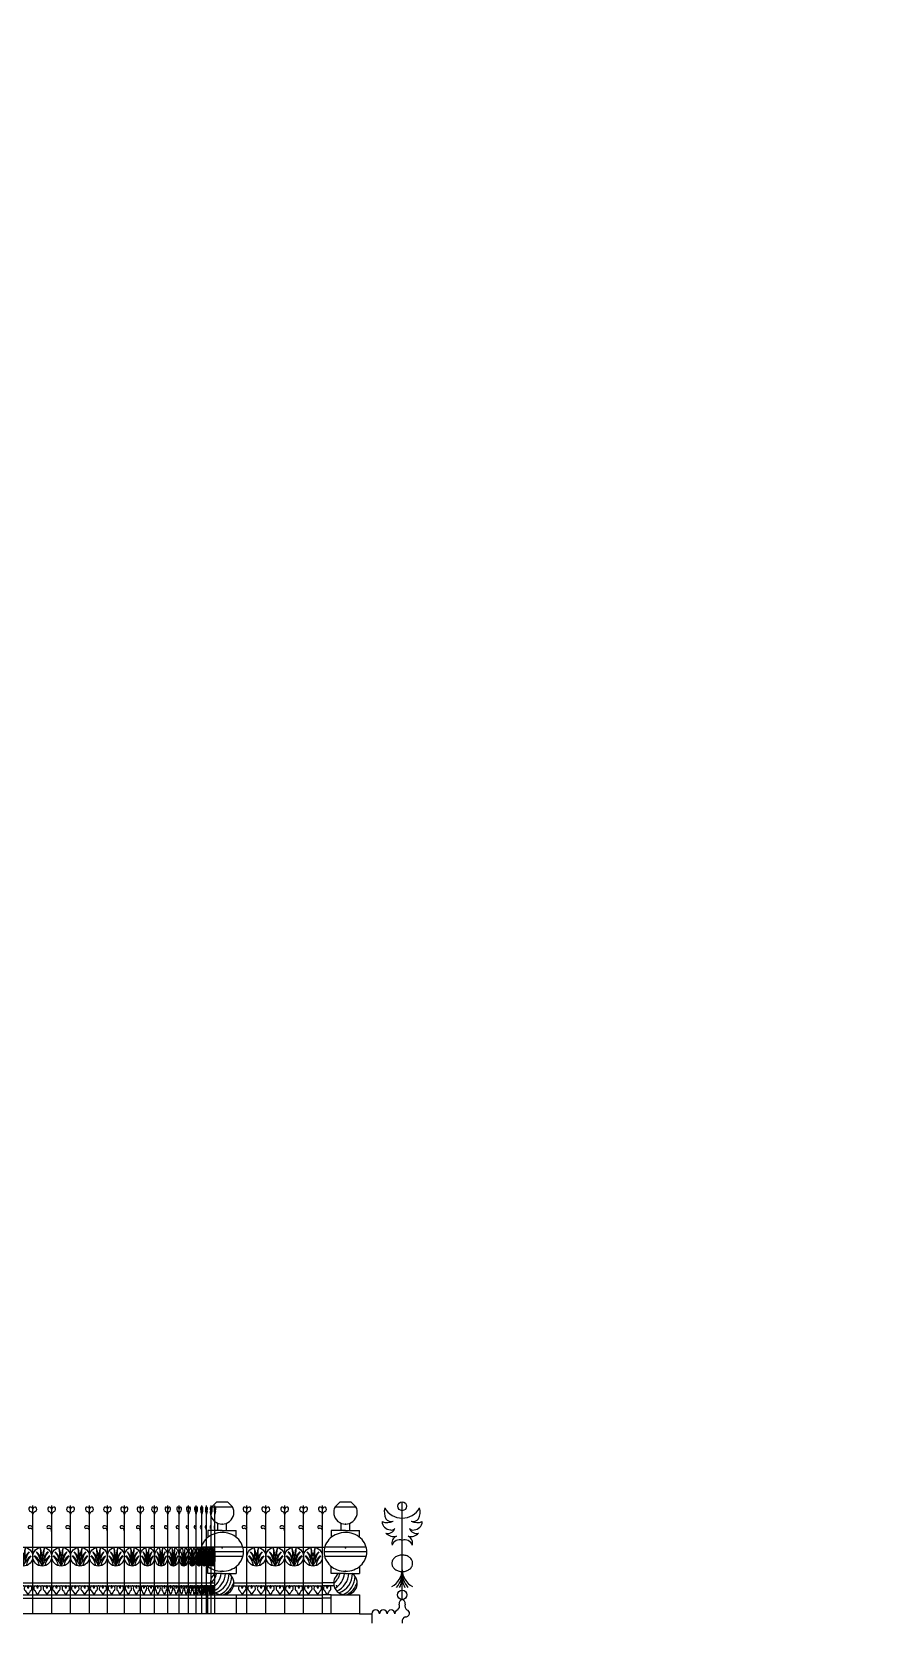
# Model space of a CAD drawing. Extents: x -1098 to 117, y 0 to 1563.
# Drawn here: x -149 to 117, y 499 to 1005 of the extents above; entities that cross this region are included whole.
import ezdxf

# ---------------------------------------------------------------- set-up
doc = ezdxf.new("R2010")
doc.units = 0
doc.header["$LTSCALE"] = 48
doc.header["$MEASUREMENT"] = 0
doc.layers.get('0').update_dxf_attribs({"linetype": 'CONTINUOUS'})
doc.layers.add('8', color=7, linetype='CONTINUOUS')

# ---------------------------------------------------------------- blocks, each defined once
blk = doc.blocks.new('RAIL', base_point=(604.17, 324.97))
at = {"layer": '8'}
for p, q in [((610.17, 319.97), (610.17, 354.36)), ((604.17, 341.12), (610.17, 341.12)), ((604.17, 329.83), (610.17, 329.83)), ((604.17, 328.83), (610.17, 328.83)), ((604.17, 325.97), (610.17, 325.97)), ((604.17, 324.97), (610.17, 324.97))]:
    blk.add_line(p, q, dxfattribs=at)
blk.add_circle((607.17, 338.12), 3, dxfattribs=at)
for centre, radius, start, end in [((609.76, 353.22), 0.857, 134.3239, 246.9499), ((609.38, 353.08), 0.79, 7.4279, 106.0031), ((608.72, 351.06), 1.55, 21.1236, 65.7888), ((610.95, 353.08), 0.79, 73.9969, 172.5721), ((611.61, 351.06), 1.55, 114.2112, 158.8764), ((610.57, 353.22), 0.857, 293.0501, 45.6761), ((609.07, 347.49), 0.423, 76.9242, 298.4676), ((609.29, 346.9), 1.02, 30.3408, 97.0321), ((609.27, 346.21), 0.905, 351.4997, 90), ((600.13, 335.67), 6.52, 5.6354, 37.5876), ((601.59, 335.47), 5.59, 356.4412, 48.4364), ((593.82, 336.53), 13.42, 353.9516, 17.9779), ((596.53, 338.99), 10.2, 353.3893, 9.4987), ((620.51, 336.53), 13.42, 162.0221, 186.0484), ((612.74, 335.47), 5.59, 131.5636, 183.5588), ((617.81, 338.99), 10.2, 170.5013, 186.6107), ((614.2, 335.67), 6.52, 142.4124, 174.3646), ((600.88, 332.95), 6.65, 19.0596, 54.3403), ((599.38, 333.68), 7.12, 12.6195, 40.9676), ((613.46, 332.95), 6.65, 125.6597, 160.9404), ((614.96, 333.68), 7.12, 139.0324, 167.3805), ((605.39, 328.01), 0.934, 119.7701, 233.6855), ((604.92, 328.08), 0.748, 356.5556, 89.3974), ((606.41, 328.08), 0.748, 90.6026, 183.4444), ((605.94, 328.01), 0.934, 306.3145, 60.2299), ((608.39, 328.01), 0.934, 119.7701, 233.6855), ((607.92, 328.08), 0.748, 356.5556, 89.3974), ((609.41, 328.08), 0.748, 90.6026, 183.4444), ((608.94, 328.01), 0.934, 306.3145, 60.2299), ((602.38, 324.77), 3.5, 19.9477, 48.8318), ((608.96, 324.77), 3.5, 131.1682, 160.0523), ((605.38, 324.77), 3.5, 19.9477, 48.8318), ((611.96, 324.77), 3.5, 131.1682, 160.0523)]:
    blk.add_arc(centre, radius, start, end, dxfattribs=at)
for p in [(605.67, 328.83), (607.17, 328.83), (608.67, 328.83)]:
    blk.add_point(p, dxfattribs=at)
blk = doc.blocks.new('RAIL1', base_point=(642.19, 331.48))
at = {"layer": '8'}
for p, q in [((645.58, 326.48), (645.58, 360.87)), ((651.58, 326.48), (651.58, 360.87)), ((644.29, 347.63), (645.58, 347.63)), ((645.58, 347.63), (651.58, 347.63)), ((641.33, 335.34), (645.58, 335.34)), ((641.44, 336.34), (645.58, 336.34)), ((645.58, 336.34), (651.58, 336.34)), ((645.58, 335.34), (651.58, 335.34)), ((642.19, 332.48), (645.58, 332.48)), ((642.19, 331.48), (645.58, 331.48)), ((645.58, 332.48), (651.58, 332.48)), ((645.58, 331.48), (651.58, 331.48))]:
    blk.add_line(p, q, dxfattribs=at)
blk.add_circle((648.58, 344.63), 3, dxfattribs=at)
for centre, radius, start, end in [((645.17, 359.74), 0.857, 134.3239, 246.9499), ((644.79, 359.59), 0.79, 7.4279, 106.0031), ((646.36, 359.59), 0.79, 73.9969, 172.5721), ((645.98, 359.74), 0.857, 293.0501, 45.6761), ((651.17, 359.74), 0.857, 134.3239, 246.9499), ((650.79, 359.59), 0.79, 7.4279, 106.0031), ((652.36, 359.59), 0.79, 73.9969, 172.5721), ((651.98, 359.74), 0.857, 293.0501, 45.6761), ((644.48, 354), 0.423, 76.9242, 298.4676), ((644.7, 353.41), 1.02, 20.2142, 97.0321), ((644.13, 357.57), 1.55, 21.1236, 65.7888), ((647.02, 357.57), 1.55, 114.2112, 158.8764), ((650.48, 354), 0.423, 76.9242, 298.4676), ((650.7, 353.41), 1.02, 30.3408, 97.0321), ((650.13, 357.57), 1.55, 21.1236, 65.7888), ((653.02, 357.57), 1.55, 114.2112, 158.8764), ((644.68, 352.73), 0.905, 351.4997, 90), ((650.68, 352.73), 0.905, 351.4997, 90), ((642.29, 339.46), 6.65, 19.0596, 54.3403), ((640.79, 340.19), 7.12, 12.6195, 40.9676), ((641.54, 342.18), 6.52, 5.6354, 37.5876), ((643, 341.98), 5.59, 356.4412, 48.4364), ((635.23, 343.05), 13.42, 353.9516, 17.9779), ((637.94, 345.5), 10.2, 353.3893, 9.4987), ((661.92, 343.05), 13.42, 162.0221, 186.0484), ((654.15, 341.98), 5.59, 131.5636, 183.5588), ((654.87, 339.46), 6.65, 125.6597, 160.9404), ((659.22, 345.5), 10.2, 170.5013, 186.6107), ((655.61, 342.18), 6.52, 142.4124, 174.3646), ((656.37, 340.19), 7.12, 139.0324, 167.3805), ((643.8, 334.53), 0.934, 119.7701, 233.6855), ((640.79, 331.29), 3.5, 19.9477, 48.8318), ((643.33, 334.59), 0.748, 356.5556, 89.3974), ((644.82, 334.59), 0.748, 90.6026, 183.4444), ((647.37, 331.29), 3.5, 131.1682, 160.0523), ((644.35, 334.53), 0.934, 306.3145, 60.2299), ((646.8, 334.53), 0.934, 119.7701, 233.6855), ((643.79, 331.29), 3.5, 19.9477, 48.8318), ((646.33, 334.59), 0.748, 356.5556, 89.3974), ((647.82, 334.59), 0.748, 90.6026, 183.4444), ((650.37, 331.29), 3.5, 131.1682, 160.0523), ((647.35, 334.53), 0.934, 306.3145, 60.2299), ((649.8, 334.53), 0.934, 119.7701, 233.6855), ((646.79, 331.29), 3.5, 19.9477, 48.8318), ((649.33, 334.59), 0.748, 356.5556, 89.3974), ((650.82, 334.59), 0.748, 90.6026, 183.4444), ((653.37, 331.29), 3.5, 131.1682, 160.0523), ((650.35, 334.53), 0.934, 306.3145, 60.2299)]:
    blk.add_arc(centre, radius, start, end, dxfattribs=at)
for p in [(647.08, 335.34), (648.58, 335.34), (650.08, 335.34)]:
    blk.add_point(p, dxfattribs=at)
blk = doc.blocks.new('CAR3')
at = {"layer": '8'}
for p, q in [((997.87, 354.6), (996.25, 353.03)), ((997.87, 354.6), (1001.24, 354.6)), ((1001.24, 354.6), (1002.86, 353.03)), ((1037.07, 354.6), (1035.45, 353.03)), ((1037.07, 354.6), (1040.44, 354.6)), ((1040.44, 354.6), (1042.06, 353.03)), ((1056.78, 323.52), (1056.78, 354.6)), ((996.25, 353.03), (1002.86, 353.03)), ((1031.44, 319), (1031.44, 353.39)), ((1035.45, 353.03), (1042.06, 353.03)), ((995.05, 345.48), (995.05, 343.26)), ((999.55, 345.48), (995.05, 345.48)), ((998.2, 345.48), (998.2, 347.75)), ((999.55, 345.48), (1004.05, 345.48)), ((1000.9, 345.48), (1000.9, 347.75)), ((1004.05, 343.26), (1004.05, 345.48)), ((1038.76, 345.48), (1034.26, 345.48)), ((1034.26, 345.48), (1034.26, 343.26)), ((1037.41, 345.48), (1037.41, 347.75)), ((1038.76, 345.48), (1043.26, 345.48)), ((1040.11, 345.48), (1040.11, 347.75)), ((1043.26, 343.26), (1043.26, 345.48)), ((1006.15, 340.15), (992.95, 340.15)), ((1025.44, 340.15), (1032.16, 340.15)), ((1045.36, 340.15), (1032.16, 340.15)), ((1006.36, 338.65), (992.75, 338.65)), ((1006.15, 337.15), (992.95, 337.15)), ((995.05, 331.82), (995.05, 334.04)), ((1004.05, 334.04), (1004.05, 331.82)), ((1045.56, 338.65), (1031.95, 338.65)), ((1045.36, 337.15), (1032.16, 337.15)), ((1034.26, 331.82), (1034.26, 334.04)), ((1043.26, 334.04), (1043.26, 331.82)), ((999.55, 331.82), (995.05, 331.82)), ((999.55, 331.82), (1004.05, 331.82)), ((1025.44, 328.86), (1031.44, 328.86)), ((1035.01, 328.86), (1031.44, 328.86)), ((1038.76, 331.82), (1034.26, 331.82)), ((1038.76, 331.82), (1043.26, 331.82)), ((995.05, 325), (1004.05, 325)), ((995.05, 319), (995.05, 325)), ((997.28, 324), (1004.05, 324)), ((1004.05, 325), (1004.05, 319)), ((1004.05, 325), (1004.05, 319)), ((1025.44, 327.86), (1031.44, 327.86)), ((1025.44, 325), (1031.44, 325)), ((1025.44, 324), (1031.44, 324)), ((1035.12, 327.86), (1031.44, 327.86)), ((1034.26, 325), (1031.44, 325)), ((1034.26, 324), (1031.44, 324)), ((1034.26, 325), (1043.26, 325)), ((1034.26, 319), (1034.26, 325)), ((1043.26, 325), (1043.26, 319)), ((1043.26, 325), (1043.26, 319)), ((1043.26, 319), (1047.13, 319)), ((1047.13, 319), (1047.13, 316)), ((1056.78, 316.38), (1056.78, 316))]:
    blk.add_line(p, q, dxfattribs=at)
for points in [[(1006.36, 338.65, 0.107873), (1005.85, 340.97, 0.101895), (1004.37, 343, 0.094443), (1001.99, 344.45, 0.107166), (999.55, 344.8, 0.089773), (996.92, 344.32, 0.094443), (994.74, 343, 0.101895), (993.25, 340.97, 0.107873), (992.75, 338.65, 0.107873), (993.25, 336.33, 0.101895), (994.74, 334.3, 0.094443), (996.92, 332.98, 0.089773), (999.55, 332.5, 0.089773), (1002.19, 332.98, 0.094443), (1004.37, 334.3, 0.101895), (1005.85, 336.33, 0.107873)], [(1045.56, 338.65, 0.107873), (1045.06, 340.97, 0.101895), (1043.57, 343, 0.094443), (1041.19, 344.45, 0.107166), (1038.76, 344.8, 0.089773), (1036.12, 344.32, 0.094443), (1033.94, 343, 0.101895), (1032.46, 340.97, 0.107873), (1031.95, 338.65, 0.107873), (1032.46, 336.33, 0.101895), (1033.94, 334.3, 0.094443), (1036.12, 332.98, 0.089773), (1038.76, 332.5, 0.089773), (1041.39, 332.98, 0.094443), (1043.57, 334.3, 0.101895), (1045.06, 336.33, 0.107873)], [(1056.82, 332.4, 0.079808), (1058.12, 332.62, 0.088694), (1059.15, 333.19, 0.105052), (1059.93, 334.14, 0.141074), (1060.11, 335.05, 0.120507), (1059.86, 336.03, 0.105052), (1059.13, 336.91, 0.088694), (1058.08, 337.46, 0.079808), (1056.78, 337.66, 0.079808), (1055.49, 337.44, 0.088694), (1054.45, 336.87, 0.105052), (1053.73, 335.98, 0.120507), (1053.5, 335.01, 0.120507), (1053.74, 334.04, 0.105052), (1054.48, 333.16, 0.088694), (1055.52, 332.6, 0.079808)]]:
    blk.add_lwpolyline(points, format="xyb", close=True, dxfattribs=at)
for centre, radius in [((1056.78, 353.18), 1.42), ((1028.44, 337.15), 3), ((1056.78, 325.01), 1.49)]:
    blk.add_circle(centre, radius, dxfattribs=at)
for centre, radius, start, end in [((999.55, 351.25), 3.75, 151.7303, 28.2697), ((1031.03, 352.26), 0.857, 134.3239, 246.9499), ((1030.65, 352.11), 0.79, 7.4279, 106.0031), ((1029.99, 350.09), 1.55, 21.1236, 65.7888), ((1032.22, 352.11), 0.79, 73.9969, 172.5721), ((1032.88, 350.09), 1.55, 114.2112, 158.8764), ((1031.84, 352.26), 0.857, 293.0501, 45.6761), ((1038.76, 351.25), 3.75, 151.7303, 28.2697), ((1056.29, 351.35), 5.2, 165.7355, 204.8981), ((1056.78, 355.77), 6.36, 209.5314, 270), ((1053.29, 350.45), 2.15, 217.0146, 287.1597), ((1056.78, 355.77), 6.36, 270, 330.4686), ((1060.28, 350.45), 2.15, 252.8403, 322.9854), ((1057.28, 351.35), 5.2, 335.1019, 14.2645), ((1030.34, 346.52), 0.423, 76.9242, 298.4676), ((1030.56, 345.93), 1.02, 30.3408, 97.0321), ((1030.54, 345.25), 0.905, 351.4997, 90), ((1052.02, 352.66), 4.67, 249.6136, 294.085), ((1053.1, 348.39), 2.71, 182.1858, 268.3681), ((1052.18, 346.95), 2.43, 255.5084, 339.9837), ((1054.13, 347.13), 3.6, 224.6995, 282.7234), ((1053.47, 346.81), 1.21, 248.4872, 325.2581), ((1059.44, 347.13), 3.6, 257.2766, 315.3005), ((1060.1, 346.81), 1.21, 214.7419, 291.5128), ((1061.39, 346.95), 2.43, 200.0163, 284.4916), ((1061.55, 352.66), 4.67, 245.915, 290.3864), ((1060.47, 348.39), 2.71, 271.6319, 357.8142), ((1015.09, 335.56), 13.42, 353.9516, 17.9779), ((1017.8, 338.02), 10.2, 353.3893, 9.4987), ((1041.78, 335.56), 13.42, 162.0221, 186.0484), ((1039.08, 338.02), 10.2, 170.5013, 186.6107), ((1055.82, 341.45), 2.35, 112.3944, 196.0822), ((1055.9, 340.02), 2.46, 68.8331, 161.6255), ((1057.67, 340.02), 2.46, 18.3745, 111.1669), ((1057.75, 341.45), 2.35, 343.9178, 67.6056), ((1022.15, 331.98), 6.65, 19.0596, 54.3403), ((1020.65, 332.71), 7.12, 12.6195, 40.9676), ((1021.4, 334.7), 6.52, 5.6354, 37.5876), ((1022.86, 334.5), 5.59, 356.4412, 48.4364), ((1034.01, 334.5), 5.59, 131.5636, 183.5588), ((1034.73, 331.98), 6.65, 125.6597, 160.9404), ((1035.47, 334.7), 6.52, 142.4124, 174.3646), ((1036.23, 332.71), 7.12, 139.0324, 167.3805), ((999.55, 328.75), 3.75, 125.0979, 54.9021), ((991.64, 333.44), 6.4, 310.6691, 345.2781), ((992.89, 332.54), 6.4, 301.1542, 353.5249), ((994.21, 332.08), 6.4, 293.7563, 357.6915), ((995.35, 331.64), 6.4, 289.6703, 1.638), ((996.2, 330.92), 6.4, 294.0598, 0.2453), ((997.16, 330.8), 6.4, 295.2649, 343.4673), ((1038.76, 328.75), 3.75, 125.0979, 54.9021), ((1030.84, 333.44), 6.4, 310.6691, 345.2781), ((1032.1, 332.54), 6.4, 301.1542, 353.5249), ((1033.41, 332.08), 6.4, 293.7563, 357.6915), ((1034.55, 331.64), 6.4, 289.6703, 1.638), ((1035.4, 330.92), 6.4, 294.0598, 0.2453), ((1036.37, 330.8), 6.4, 295.2649, 343.4673), ((1050.73, 333.08), 6.06, 297.225, 358.7659), ((1049.59, 332.19), 7.24, 318.1635, 6.0037), ((1050.01, 330.71), 6.82, 330.6153, 6.1047), ((1063.98, 332.19), 7.24, 173.9963, 221.8365), ((1063.56, 330.71), 6.82, 173.8953, 209.3847), ((1062.84, 333.08), 6.06, 181.2341, 242.775), ((1026.66, 327.05), 0.934, 119.7701, 233.6855), ((1023.65, 323.81), 3.5, 19.9477, 48.8318), ((1026.19, 327.11), 0.748, 356.5556, 89.3974), ((1027.68, 327.11), 0.748, 90.6026, 183.4444), ((1030.23, 323.81), 3.5, 131.1682, 160.0523), ((1027.21, 327.05), 0.934, 306.3145, 60.2299), ((1029.66, 327.05), 0.934, 119.7701, 233.6855), ((1026.65, 323.81), 3.5, 19.9477, 48.8318), ((1029.19, 327.11), 0.748, 356.5556, 89.3974), ((1030.68, 327.11), 0.748, 90.6026, 183.4444), ((1033.23, 323.81), 3.5, 131.1682, 160.0523), ((1030.21, 327.05), 0.934, 306.3145, 60.2299), ((1032.66, 327.05), 0.934, 119.7701, 233.6855), ((1029.65, 323.81), 3.5, 19.9477, 48.8318), ((1032.19, 327.11), 0.748, 356.5556, 89.3974), ((1033.68, 327.11), 0.748, 90.6026, 183.4444), ((1036.23, 323.81), 3.5, 131.1682, 160.0523), ((1033.21, 327.05), 0.934, 306.3145, 60.2299), ((1048.35, 319), 1.22, 360, 180), ((1050.8, 319), 1.22, 360, 180), ((1053.24, 319), 1.22, 360, 180), ((1055.53, 319.12), 1.07, 105.1505, 186.2923), ((1054.28, 321.51), 1.68, 305.6175, 19.47), ((1057.14, 322.27), 1.3, 105.959, 188.7555), ((1056.43, 322.27), 1.3, 351.2445, 74.041), ((1059.29, 321.51), 1.68, 160.53, 234.3825), ((1057.86, 319.28), 1.27, 263.9428, 347.3964), ((1058.04, 319.12), 1.07, 353.7077, 74.8495), ((1058.19, 316.66), 1.44, 108.925, 190.9571)]:
    blk.add_arc(centre, radius, start, end, dxfattribs=at)
for p in [(999.55, 347.5), (1038.76, 347.5), (999.55, 340), (1038.76, 340), (999.55, 332.5), (1038.76, 332.5), (1026.94, 327.86), (1028.44, 327.86), (1029.94, 327.86), (1032.94, 327.86), (1034.44, 327.86), (1035.94, 327.86)]:
    blk.add_point(p, dxfattribs=at)
for name, p in [('RAIL', (933.38, 324)), ('RAIL', (939.38, 324)), ('RAIL', (945.38, 324)), ('RAIL', (951.38, 324)), ('RAIL1', (1004.05, 324)), ('RAIL', (1013.44, 324)), ('RAIL', (1019.44, 324))]:
    blk.add_blockref(name, p, dxfattribs=at)
for p, xscale, zscale in [((957.38, 324), 0.95, 0.95), ((963.08, 324), 0.9, 0.9), ((968.48, 324), 0.85, 0.85), ((973.58, 324), 0.75, 0.75), ((978.08, 324), 0.7, 0.7), ((982.28, 324), 0.6, 0.6), ((985.88, 324), 0.5, 0.5), ((988.88, 324), 0.4, 0.4), ((991.28, 324), 0.3, 0.3), ((993.08, 324), 0.25, 0.25), ((994.58, 324), 0.25, 0.25), ((996.08, 324), 0.2, 0.2)]:
    blk.add_blockref('RAIL', p, dxfattribs=dict(at, xscale=xscale, zscale=zscale))

msp = doc.modelspace()

# ---------------------------------------------------------------- linework, layer by layer
msp.add_line((-44.66, 501.95), (-568.02, 501.95))
at = {"const_width": 0.1}
msp.add_lwpolyline([(-1097.52, 1562.71), (116.59, 1562.71), (116.59, 119.27), (-1097.54, 119.27)], close=True, dxfattribs=at)

# ---------------------------------------------------------------- block references
msp.add_blockref('CAR3', (-1087.92, 182.95))

doc.saveas('drawing.dxf')
